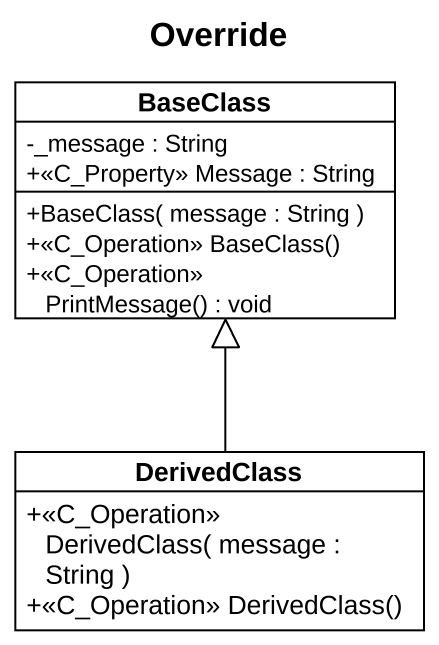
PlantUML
@startuml
title Override
hide circle
hide empty members
skinparam classAttributeIconSize 0
class BaseClass {
  -_message : String
  +<<C_Property>> Message : String
  +BaseClass( message : String )
  +<<C_Operation>> BaseClass()
  +<<C_Operation>> PrintMessage() : void
}
class DerivedClass {
  +<<C_Operation>> DerivedClass( message : String )
  +<<C_Operation>> DerivedClass()
}
DerivedClass -up-|> BaseClass
@enduml
